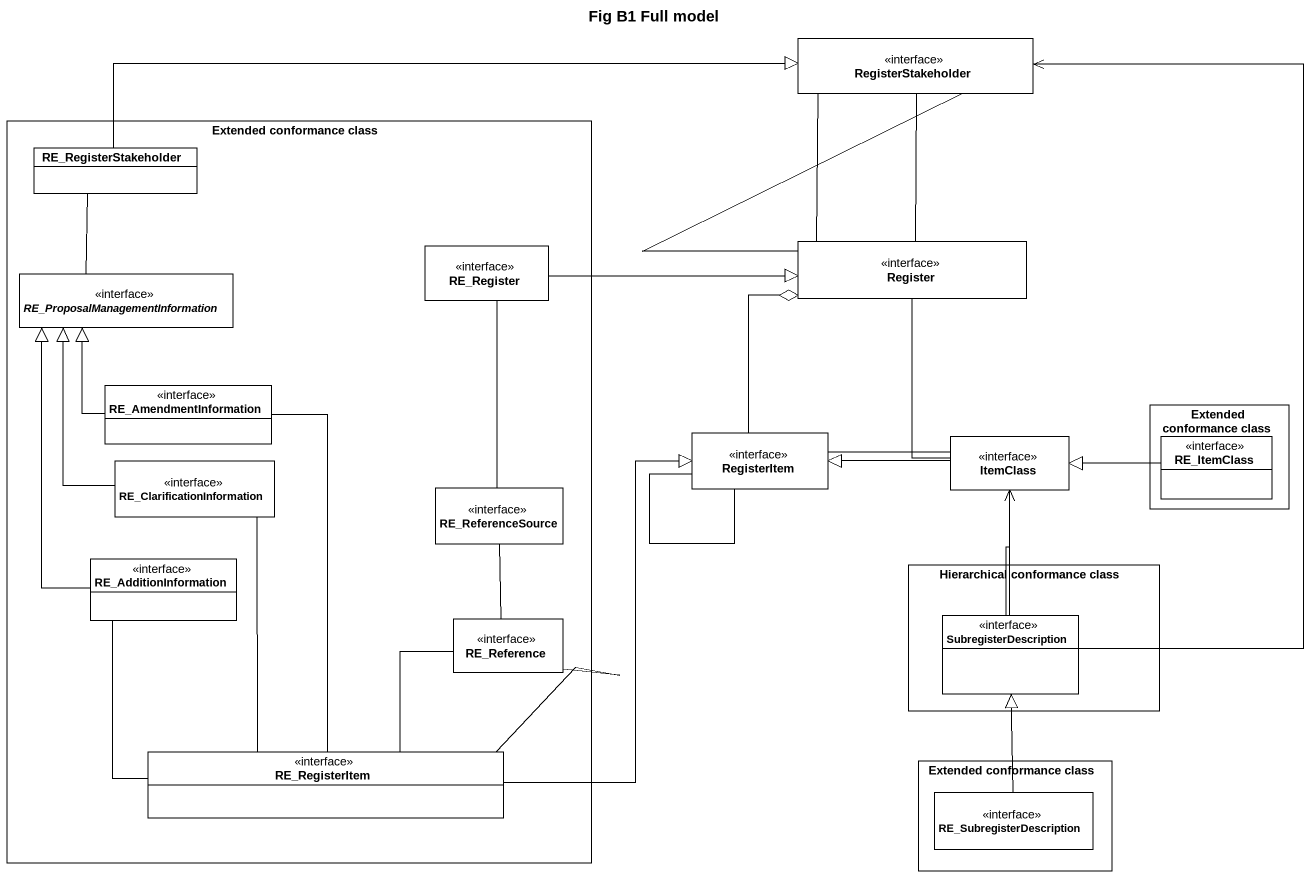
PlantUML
@startuml
title Fig B1 Full model
hide circle
hide empty members
class RegisterStakeholder <<interface>> #FFFFFF
rectangle "Extended conformance class" as Extended_conformance_class {
  class RE_RegisterStakeholder #FFFFFF
  abstract class "RE_ProposalManagementInformation" as RE_ProposalManagementInforma <<interface>> #FFFFFF
  class RE_Register <<interface>> #FFFFFF
  class RE_AmendmentInformation <<interface>> #FFFFFF
  class RE_ClarificationInformation <<interface>> #FFFFFF
  class RE_ReferenceSource <<interface>> #FFFFFF
  class RE_AdditionInformation <<interface>> #FFFFFF
  class RE_Reference <<interface>> #FFFFFF
  class RE_RegisterItem <<interface>> #FFFFFF
}
class Register <<interface>> #FFFFFF
class RegisterItem <<interface>> #FFFFFF
rectangle "Extended conformance class" as Extended_conformance_class_2 {
  class RE_ItemClass <<interface>> #FFFFFF
}
class ItemClass <<interface>> #FFFFFF
rectangle "Hierarchical conformance class" as Hierarchical_conformance {
  class SubregisterDescription <<interface>> #FFFFFF
}
rectangle "Extended conformance class" as Extended_conformance_class_3 {
  class RE_SubregisterDescription <<interface>> #FFFFFF
}
RE_RegisterStakeholder -right-|> RegisterStakeholder
RE_RegisterStakeholder -- RE_ProposalManagementInforma
RE_Register -right-|> Register
RE_Register -- RE_ReferenceSource
Register -up- RegisterStakeholder
Register -up- RegisterStakeholder
Register -up- RegisterStakeholder
Register o-- RegisterItem
Register -- ItemClass
RE_AmendmentInformation -up-|> RE_ProposalManagementInforma
RegisterItem -- RegisterItem
RegisterItem -right- ItemClass
RE_ClarificationInformation -up-|> RE_ProposalManagementInforma
RE_ItemClass -left-|> ItemClass
RE_AdditionInformation -up-|> RE_ProposalManagementInforma
RE_Reference -up- RE_ReferenceSource
SubregisterDescription -up-> RegisterStakeholder
SubregisterDescription -up-|> RegisterItem
SubregisterDescription -up-> ItemClass
RE_RegisterItem -up- RE_AmendmentInformation
RE_RegisterItem -up-|> RegisterItem
RE_RegisterItem -up- RE_ClarificationInformation
RE_RegisterItem -up- RE_AdditionInformation
RE_RegisterItem -up- RE_Reference
RE_RegisterItem -up- RE_Reference
RE_SubregisterDescription -up-|> SubregisterDescription
@enduml
